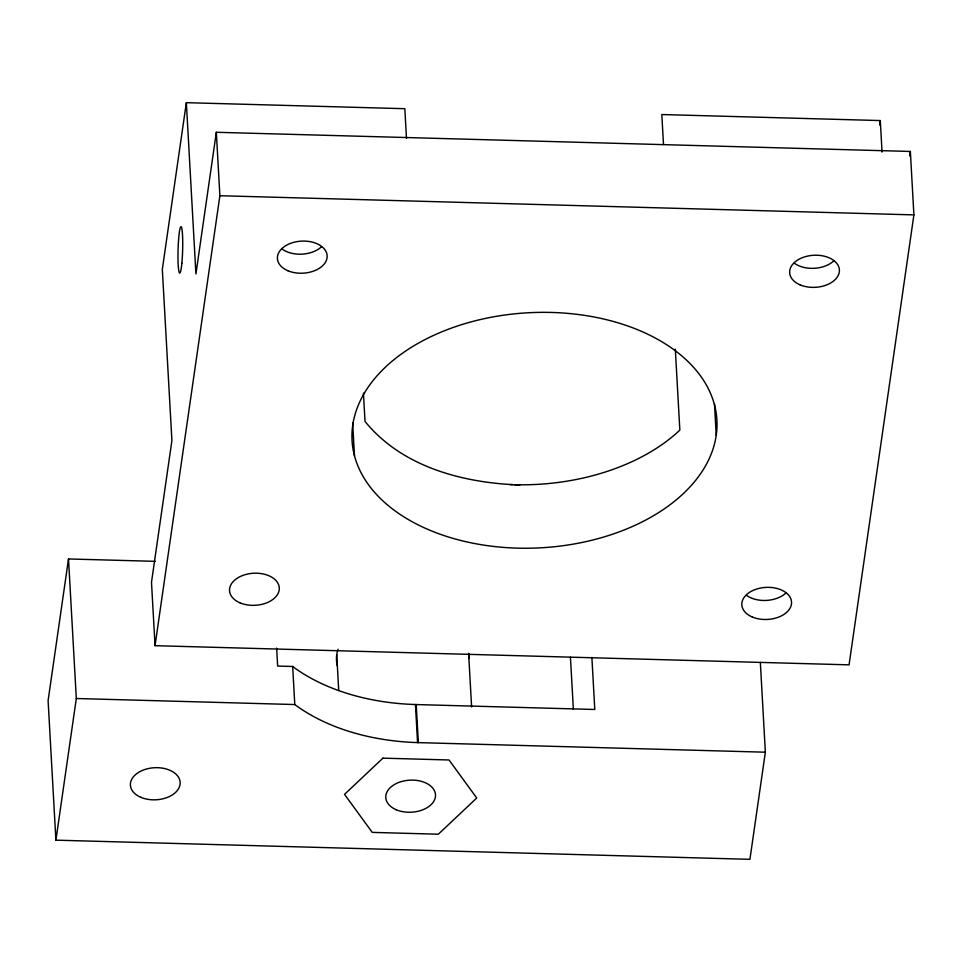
<?xml version="1.0" encoding="UTF-8"?>
<svg xmlns="http://www.w3.org/2000/svg" width="962" height="962" viewBox="0 0 962 962"><rect width="100%" height="100%" fill="white"/><g stroke="black" fill="none" stroke-linecap="round" stroke-linejoin="round"><path stroke-width="1.44" d="M155.279 561.351L68.506 558.958L48.1 700.613L55.904 840.163L749.927 859.331L765.355 752.2L760.341 662.481M55.904 840.163L76.311 698.508L68.506 558.958M186.351 102.669L162.325 269.336L171.909 440.596L151.491 582.25L155.038 645.682L849.061 664.85L913.9 214.887L910.353 151.455L216.33 132.287L195.923 273.942L186.351 102.669L404.834 108.706L406.493 138.492M155.038 645.682L219.877 195.719L216.33 132.287M879.653 125L880.29 120.563L661.82 114.538L663.491 144.54M909.715 155.88L910.353 151.455M219.877 195.719L913.9 214.887M510.185 484.595L513.167 484.68C458.621 481.721 400.709 465.428 365.019 421.428L363.432 393.133M519.937 484.872L513.936 484.704A182.72 117.701 -3.2 0 0 679.845 430.122L675.312 349.11M591.883 657.359L594.793 709.487L415.44 704.533A182.732 117.701 -3.2 0 1 292.664 666.486L277.645 666.065L276.647 648.16M76.311 698.508L294.793 704.545A182.732 117.701 -3.2 0 0 417.568 742.592L765.355 752.2M880.29 120.563L882.058 152.08M714.477 403.812L716.233 435.305A182.72 117.701 -3.2 0 1 428.884 529.834A182.72 117.701 -3.2 0 1 458.297 325.721A182.72 117.701 -3.2 0 1 716.233 435.305M570.442 657.262L573.364 709.391M468.602 653.27L471.608 706.998M416.221 704.557L418.35 742.616M415.44 704.533L417.568 742.592M352.657 423.052L354.497 455.94M336.736 654.797L338.732 690.62M292.664 666.486L294.793 704.545M833.765 260.894A24.916 16.053 -3.2 0 1 794.299 263.155M321.512 246.753A24.916 16.053 -3.2 0 1 282.046 249.002M785.906 593.013A24.916 16.053 -3.2 0 1 746.44 595.274M469.215 654.256A66.45 42.797 -3.2 0 1 468.927 658.453M337.385 665.957A66.45 42.797 -3.2 0 1 338.107 649.23M382.936 758.152L344.528 794.359L372.234 832.383L438.335 834.21L476.731 798.003L449.026 759.98L382.936 758.152M240.019 602.849A24.916 16.053 -3.2 0 0 279.196 589.959A24.916 16.053 -3.2 0 0 244.023 575.011A24.916 16.053 -3.2 0 0 240.019 602.849M800.131 284.872A24.916 16.053 -3.2 0 0 839.309 271.981A24.916 16.053 -3.2 0 0 804.136 257.034A24.916 16.053 -3.2 0 0 800.131 284.872M287.878 270.731A24.916 16.053 -3.2 0 0 327.056 257.84A24.916 16.053 -3.2 0 0 291.883 242.893A24.916 16.053 -3.2 0 0 287.878 270.731M752.272 616.991A24.916 16.053 -3.2 0 0 791.449 604.1A24.916 16.053 -3.2 0 0 756.276 589.165A24.916 16.053 -3.2 0 0 752.272 616.991M181.866 263.191A23.256 2.297 -88.4 0 0 181.181 226.755A23.256 2.297 -88.4 0 0 178.006 259.812A23.256 2.297 -88.4 0 0 181.866 263.191M140.873 797.33A24.916 16.053 -3.2 0 0 180.062 784.439A24.916 16.053 -3.2 0 0 144.889 769.492A24.916 16.053 -3.2 0 0 140.873 797.33M396.236 809.751A24.916 16.053 -3.2 0 0 435.413 796.861A24.916 16.053 -3.2 0 0 400.24 781.926A24.916 16.053 -3.2 0 0 396.236 809.751"/></g></svg>
